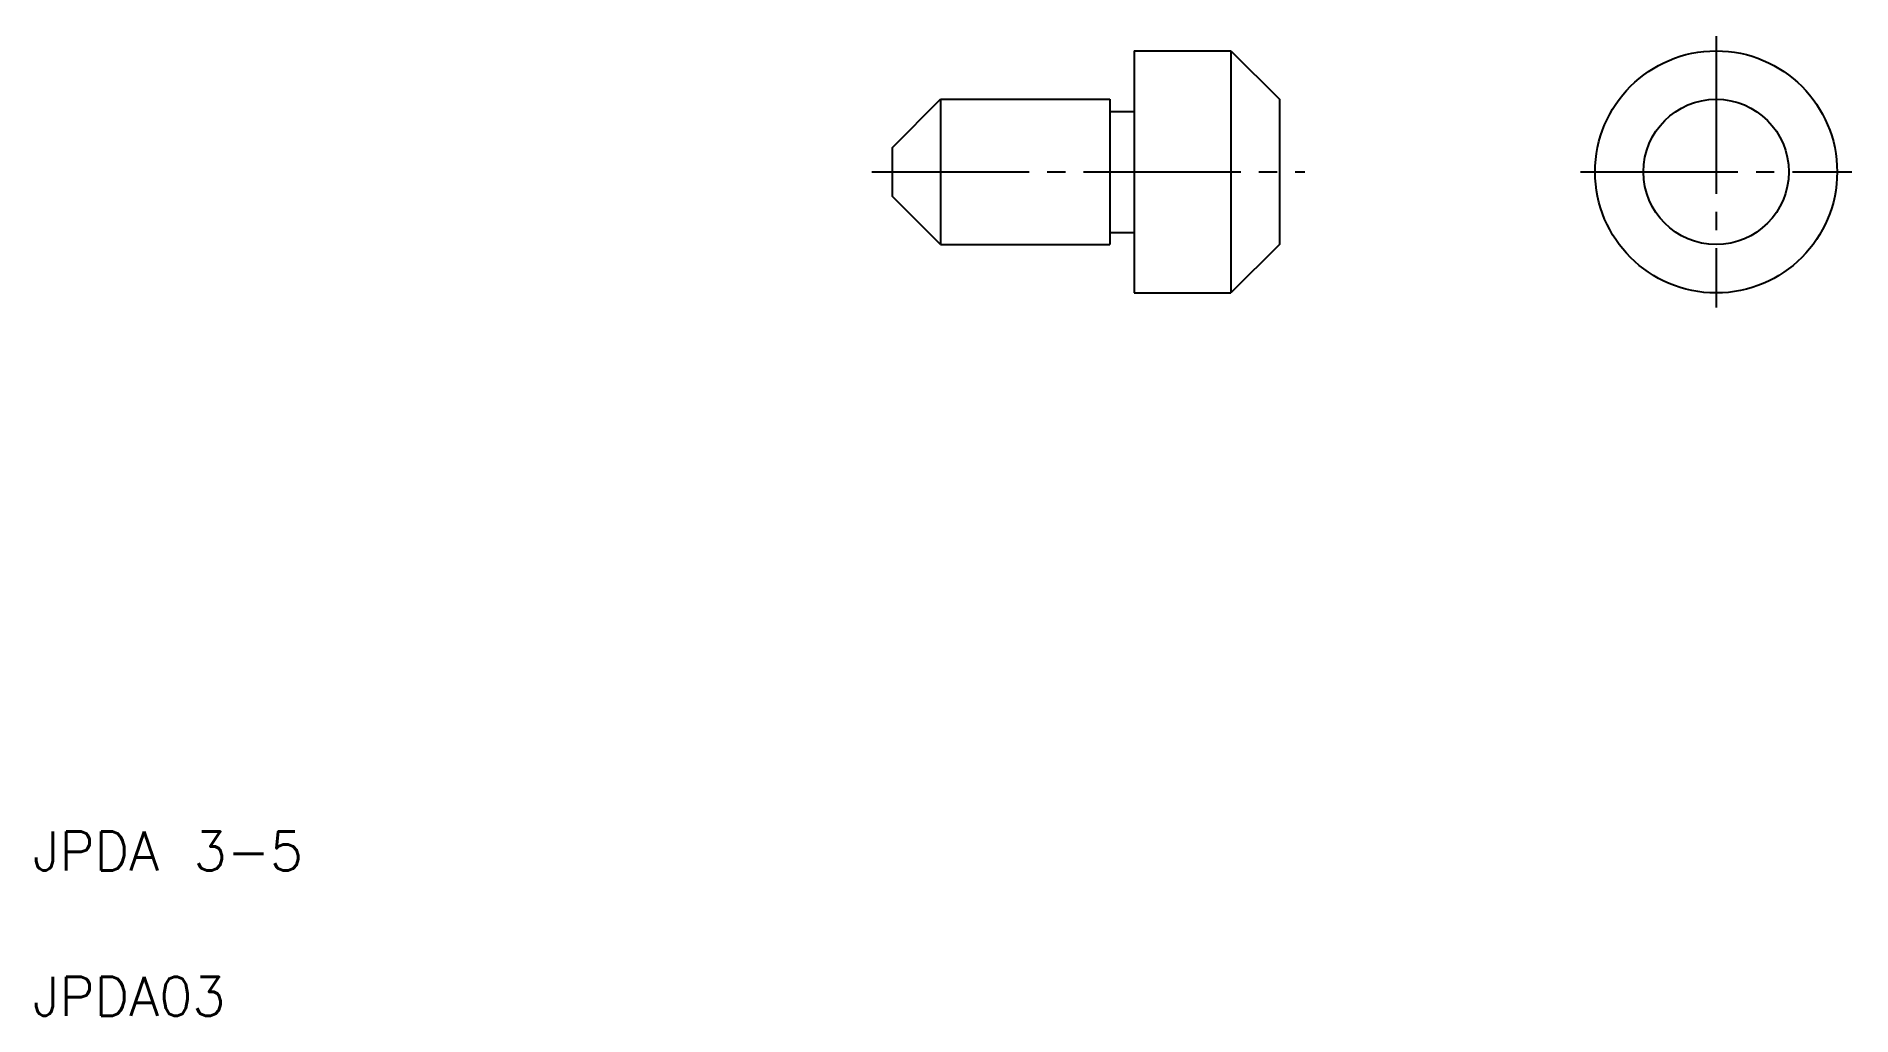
# Model space of a CAD drawing. Extents: x 2.1 to 39.6, y 2 to 22.2.
import ezdxf

# ---------------------------------------------------------------- set-up
doc = ezdxf.new("R2010")
doc.units = 0
doc.header["$LTSCALE"] = 0.25
doc.linetypes.add('CENTER', pattern=[17.5, 13, -1.5, 1.5, -1.5])
doc.layers.get('0').update_dxf_attribs({"linetype": 'CONTINUOUS'})
doc.layers.add('CENTER', color=1, linetype='CENTER')
doc.styles.get("Standard").update_dxf_attribs({"font": 'txt', "height": 0.64, "bigfont": 'BIGFONT'})

msp = doc.modelspace()

# ---------------------------------------------------------------- linework, layer by layer
at = {"linetype": 'CONTINUOUS'}
for p, q in [((24.748, 21.923), (24.748, 16.923)), ((24.748, 21.923), (26.748, 21.923)), ((26.748, 21.923), (26.748, 16.923)), ((26.748, 21.923), (27.748, 20.923)), ((19.748, 19.923), (20.748, 20.923)), ((20.748, 20.923), (24.248, 20.923)), ((20.748, 20.923), (20.748, 17.923)), ((24.248, 20.923), (24.248, 17.923)), ((24.248, 20.673), (24.748, 20.673)), ((27.748, 20.923), (27.748, 17.923)), ((19.748, 19.923), (19.748, 18.923)), ((20.748, 17.923), (19.748, 18.923)), ((24.248, 18.173), (24.748, 18.173)), ((20.748, 17.923), (24.248, 17.923)), ((27.748, 17.923), (26.748, 16.923)), ((24.748, 16.923), (26.748, 16.923))]:
    msp.add_line(p, q, dxfattribs=at)
for p, q in [((24.748, 20.673), (24.748, 20.673)), ((24.748, 19.423), (24.748, 19.423))]:
    msp.add_line(p, q)
for radius in [2.5, 1.5]:
    msp.add_circle((36.77, 19.423), radius, dxfattribs=at)
at = {"layer": 'CENTER', "color": 1, "linetype": 'CENTER'}
for p, q in [((36.77, 22.223), (36.77, 16.623)), ((19.326, 19.423), (28.272, 19.423)), ((33.97, 19.423), (39.57, 19.423))]:
    msp.add_line(p, q, dxfattribs=at)

# ---------------------------------------------------------------- texts
for s, p in [('JPDA 3-5', (2, 5)), ('JPDA03', (2, 2))]:
    msp.add_text(s, height=0.8).set_placement(p)

doc.saveas('drawing.dxf')
